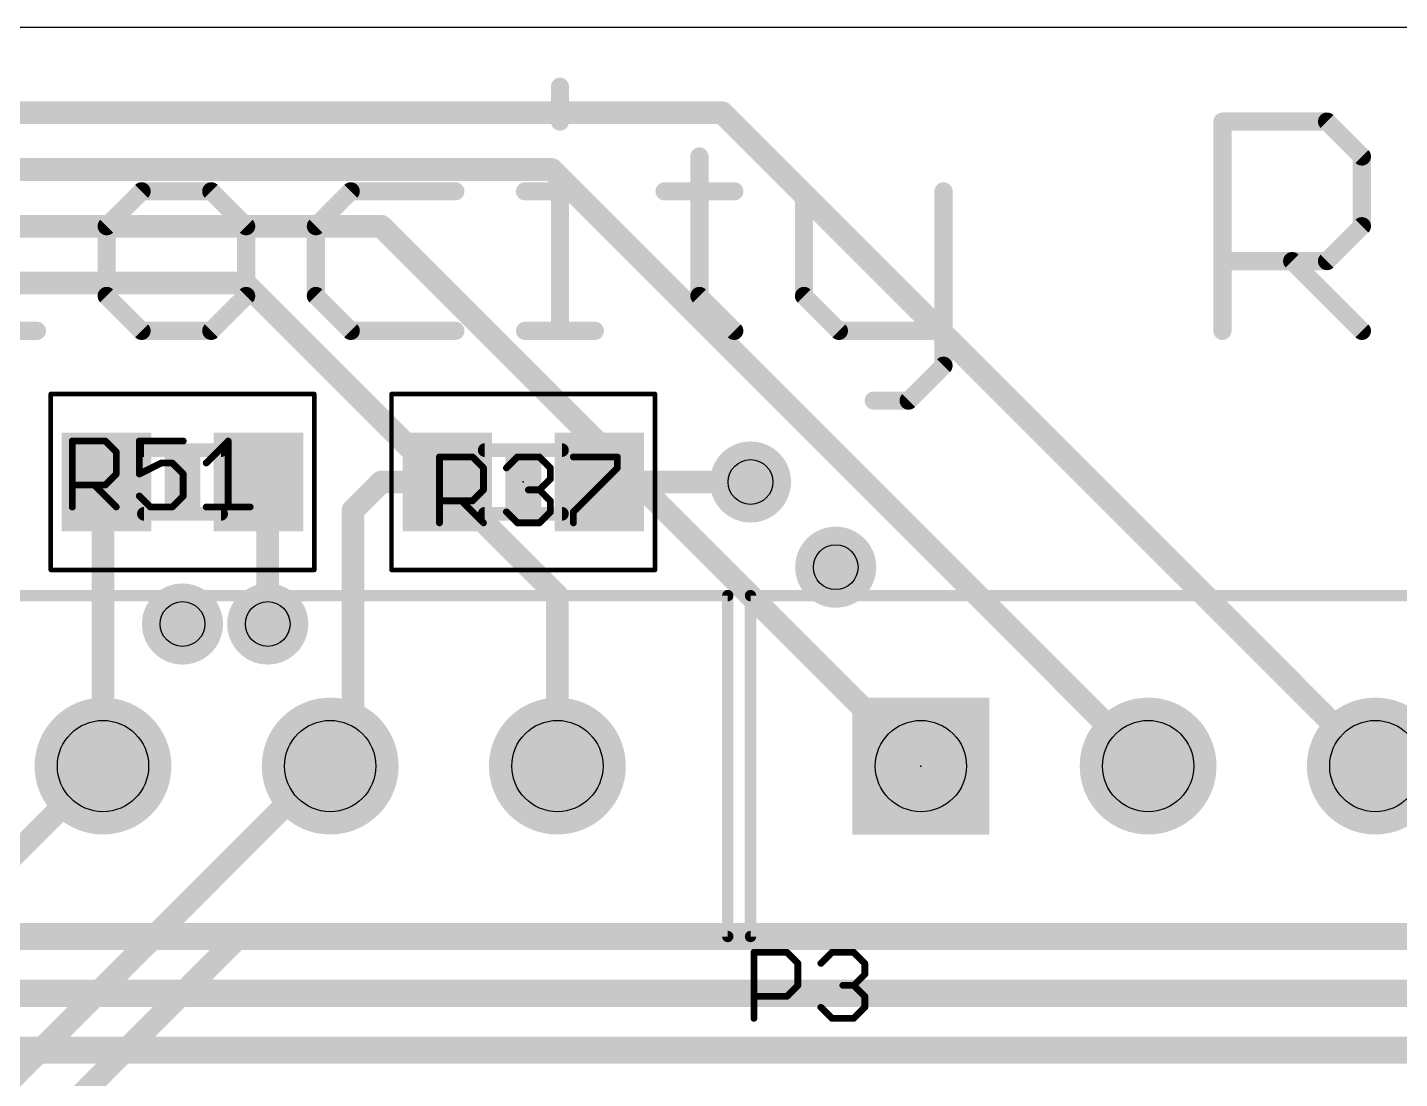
# Model space of a CAD drawing. Extents: x -1 to 68.6, y -1.7 to 63.5.
# Drawn here: x 35.73 to 51.07, y 51.75 to 63.5 of the extents above; entities that cross this region are included whole.
import ezdxf

# ---------------------------------------------------------------- set-up
doc = ezdxf.new("R2010")
doc.units = 0
for name, color, linetype in [('1', 22, 'CONTINUOUS'), ('16', 175, 'CONTINUOUS'), ('17', 82, 'CONTINUOUS'), ('18', 82, 'CONTINUOUS'), ('20', 7, 'CONTINUOUS'), ('21', 253, 'CONTINUOUS'), ('23', 7, 'CONTINUOUS'), ('24', 7, 'CONTINUOUS'), ('25', 253, 'CONTINUOUS'), ('32', 253, 'CONTINUOUS'), ('36', 253, 'CONTINUOUS'), ('40', 175, 'CONTINUOUS'), ('44', 253, 'CONTINUOUS'), ('48', 253, 'CONTINUOUS'), ('52', 253, 'CONTINUOUS')]:
    doc.layers.add(name, color=color, linetype=linetype)

# ---------------------------------------------------------------- blocks, each defined once
blk = doc.blocks.new('SQUAREP')
blk.add_solid([(-0.5, -0.5), (0.5, -0.5), (-0.5, 0.5), (0.5, 0.5)])
blk = doc.blocks.new('ROUNDP')
at = {"const_width": 0.5}
blk.add_lwpolyline([(0, -0.25, 1), (0, 0.25, 1), (0, -0.25)], format="xyb", dxfattribs=at)
blk = doc.blocks.new('RECT')
blk.add_solid([(-0.5, -0.5), (0.5, -0.5), (-0.5, 0.5), (0.5, 0.5)])
blk = doc.blocks.new('ROUNDV')
at = {"const_width": 0.5}
blk.add_lwpolyline([(0, -0.25, 1), (0, 0.25, 1), (0, -0.25)], format="xyb", dxfattribs=at)

msp = doc.modelspace()

# ---------------------------------------------------------------- linework, layer by layer
at = {"layer": '1'}
for points, const_width in [([(43.4975, 62.5475), (14.605, 62.5475)], 0.254), ([(50.8, 55.245), (43.4975, 62.5475)], 0.254), ([(41.5925, 61.9125), (14.605, 61.9125)], 0.254), ([(48.26, 55.245), (41.5925, 61.9125)], 0.254), ([(39.6875, 61.2775), (14.605, 61.2775)], 0.254), ([(45.72, 55.245), (39.6875, 61.2775)], 0.254), ([(38.1635, 60.6425), (15.5575, 60.6425)], 0.254), ([(38.1635, 60.6425), (41.656, 57.15)], 0.254), ([(41.656, 57.15), (41.656, 55.245)], 0.254), ([(54.9275, 53.34), (34.925, 53.34)], 0.3048), ([(56.8325, 52.705), (35.2425, 52.705)], 0.3048), ([(58.7375, 52.07), (35.56, 52.07)], 0.3048)]:
    msp.add_lwpolyline(points, dxfattribs=dict(at, const_width=const_width))
at = {"layer": '1', "const_width": 0.127}
for points in [[(43.5424, 62.5924, 1), (43.4526, 62.5026)], [(43.4975, 62.484, 1), (43.4975, 62.611)], [(41.6374, 61.9574, 1), (41.5476, 61.8676)], [(41.5925, 61.849, 1), (41.5925, 61.976)], [(39.7324, 61.3224, 1), (39.6426, 61.2326)], [(39.6875, 61.214, 1), (39.6875, 61.341)], [(38.2084, 60.6874, 1), (38.1186, 60.5976)], [(38.1635, 60.579, 1), (38.1635, 60.706)], [(41.7195, 57.15, 1), (41.5925, 57.15)], [(41.6111, 57.1051, 1), (41.7009, 57.1949)], [(41.5925, 55.245, 1), (41.7195, 55.245)], [(45.6751, 55.2001, 1), (45.7649, 55.2899)], [(48.2151, 55.2001, 1), (48.3049, 55.2899)], [(50.7551, 55.2001, 1), (50.8449, 55.2899)]]:
    msp.add_lwpolyline(points, format="xyb", dxfattribs=at)
at = {"layer": '16', "const_width": 0.254}
for points in [[(36.615, 58.42), (36.576, 58.381)], [(36.576, 58.381), (36.576, 55.245)], [(38.315, 58.42), (38.4175, 58.3175)], [(38.4175, 58.3175), (38.4175, 56.8325)], [(39.37, 58.1025), (39.6875, 58.42)], [(39.6875, 58.42), (40.425, 58.42)], [(42.125, 58.42), (43.815, 58.42)], [(39.37, 55.499), (39.37, 58.1025)], [(39.116, 55.245), (39.37, 55.499)], [(34.6075, 53.2765), (36.576, 55.245)], [(35.2425, 51.435), (39.0525, 55.245)], [(39.0525, 55.245), (39.116, 55.245)], [(35.8775, 51.1175), (38.1, 53.34)], [(38.1, 53.34), (51.435, 53.34)]]:
    msp.add_lwpolyline(points, dxfattribs=at)
at = {"layer": '16', "const_width": 0.127}
for points in [[(36.6395, 58.381, 1), (36.5125, 58.381)], [(36.5311, 58.4259, 1), (36.6209, 58.3361)], [(36.6599, 58.3751, 1), (36.5701, 58.4649)], [(38.3599, 58.4649, 1), (38.2701, 58.3751)], [(38.481, 58.3175, 1), (38.354, 58.3175)], [(39.6875, 58.4835, 1), (39.6875, 58.3565)], [(39.7324, 58.3751, 1), (39.6426, 58.4649)], [(40.425, 58.3565, 1), (40.425, 58.4835)], [(42.125, 58.4835, 1), (42.125, 58.3565)], [(43.815, 58.3565, 1), (43.815, 58.4835)], [(38.3726, 58.2726, 1), (38.4624, 58.3624)], [(39.4335, 58.1025, 1), (39.3065, 58.1025)], [(39.3251, 58.1474, 1), (39.4149, 58.0576)], [(38.354, 56.8325, 1), (38.481, 56.8325)], [(39.3065, 55.499, 1), (39.4335, 55.499)], [(39.4149, 55.4541, 1), (39.3251, 55.5439)], [(36.5125, 55.245, 1), (36.6395, 55.245)], [(36.6209, 55.2001, 1), (36.5311, 55.2899)], [(39.0525, 55.3085, 1), (39.0525, 55.1815)], [(39.0974, 55.2001, 1), (39.0076, 55.2899)], [(39.0711, 55.2899, 1), (39.1609, 55.2001)], [(39.116, 55.1815, 1), (39.116, 55.3085)], [(38.1, 53.4035, 1), (38.1, 53.2765)], [(38.1449, 53.2951, 1), (38.0551, 53.3849)]]:
    msp.add_lwpolyline(points, format="xyb", dxfattribs=at)
at = {"layer": '20'}
msp.add_line((68.58, 63.5), (0, 63.5), dxfattribs=at)
at = {"layer": '21', "const_width": 0.127}
for points in [[(16.891, 57.15), (43.561, 57.15)], [(43.561, 57.15), (43.561, 53.34)], [(43.815, 53.34), (43.815, 57.15)], [(43.815, 57.15), (65.405, 57.15)], [(43.561, 53.34), (16.891, 53.34)], [(65.405, 53.34), (43.815, 53.34)]]:
    msp.add_lwpolyline(points, dxfattribs=at)
at = {"layer": '21', "const_width": 0.0635}
for points in [[(43.5928, 57.15, 1), (43.5292, 57.15)], [(43.561, 57.1183, 1), (43.561, 57.1818)], [(43.815, 57.1818, 1), (43.815, 57.1183)], [(43.8468, 57.15, 1), (43.7833, 57.15)], [(43.561, 53.3083, 1), (43.561, 53.3718)], [(43.815, 53.3718, 1), (43.815, 53.3083)], [(43.5292, 53.34, 1), (43.5928, 53.34)], [(43.7833, 53.34, 1), (43.8468, 53.34)]]:
    msp.add_lwpolyline(points, format="xyb", dxfattribs=at)
at = {"layer": '23'}
msp.add_point((45.72, 55.245), dxfattribs=at)
at = {"layer": '24'}
for p in [(37.465, 58.42), (41.275, 58.42)]:
    msp.add_point(p, dxfattribs=at)
at = {"layer": '25', "const_width": 0.0381}
for points in [[(36.2331, 58.8969, 1), (36.2331, 58.8588)], [(36.2522, 58.8778, 1), (36.2141, 58.8778)], [(36.6152, 58.8913, 1), (36.5882, 58.8644)], [(36.6017, 58.8588, 1), (36.6017, 58.8969)], [(36.9815, 58.8969, 1), (36.9815, 58.8588)], [(37.0006, 58.8778, 1), (36.9625, 58.8778)], [(37.473, 58.8588, 1), (37.473, 58.8969)], [(37.9947, 58.8778, 1), (37.9566, 58.8778)], [(37.9891, 58.8644, 1), (37.9622, 58.8913)], [(36.7436, 58.755, 1), (36.7055, 58.755)], [(36.7111, 58.7415, 1), (36.7381, 58.7684)], [(37.2273, 58.6511, 1), (37.2273, 58.613)], [(37.2358, 58.615, 1), (37.2187, 58.6491)], [(37.3636, 58.6456, 1), (37.3367, 58.6186)], [(37.3501, 58.613, 1), (37.3501, 58.6511)], [(37.7165, 58.6456, 1), (37.7434, 58.6186)], [(40.3569, 58.7, 1), (40.3188, 58.7)], [(40.3379, 58.7191, 1), (40.3379, 58.681)], [(40.7199, 58.7135, 1), (40.693, 58.6866)], [(40.7065, 58.681, 1), (40.7065, 58.7191)], [(40.8484, 58.5772, 1), (40.8103, 58.5772)], [(40.8159, 58.5637, 1), (40.8428, 58.5906)], [(41.0728, 58.5906, 1), (41.0997, 58.5637)], [(41.2091, 58.7191, 1), (41.2091, 58.681)], [(41.2226, 58.6866, 1), (41.1957, 58.7135)], [(41.4684, 58.7135, 1), (41.4414, 58.6866)], [(41.4549, 58.681, 1), (41.4549, 58.7191)], [(41.5968, 58.5772, 1), (41.5587, 58.5772)], [(41.5643, 58.5637, 1), (41.5912, 58.5906)], [(41.8347, 58.7191, 1), (41.8347, 58.681)], [(42.3452, 58.7, 1), (42.3071, 58.7)], [(42.3396, 58.5637, 1), (42.3127, 58.5906)], [(42.3262, 58.681, 1), (42.3262, 58.7191)], [(36.7055, 58.5092, 1), (36.7436, 58.5092)], [(36.7381, 58.4957, 1), (36.7111, 58.5227)], [(36.973, 58.5263, 1), (36.99, 58.4922)], [(36.9625, 58.5092, 1), (37.0006, 58.5092)], [(37.492, 58.5092, 1), (37.4539, 58.5092)], [(37.4595, 58.4957, 1), (37.4865, 58.5227)], [(41.5587, 58.4543, 1), (41.5968, 58.4543)], [(41.5912, 58.4408, 1), (41.5643, 58.4678)], [(42.3071, 58.5772, 1), (42.3452, 58.5772)], [(36.2331, 58.4054, 1), (36.2331, 58.3673)], [(36.4923, 58.3998, 1), (36.4654, 58.3729)], [(36.5882, 58.3998, 1), (36.6152, 58.3729)], [(36.6017, 58.3673, 1), (36.6017, 58.4054)], [(36.995, 58.2769, 1), (36.968, 58.25)], [(37.4865, 58.25, 1), (37.4595, 58.2769)], [(40.8103, 58.3314, 1), (40.8484, 58.3314)], [(40.8428, 58.3179, 1), (40.8159, 58.3449)], [(41.332, 58.3505, 1), (41.332, 58.3124)], [(41.4684, 58.3449, 1), (41.4414, 58.3179)], [(41.4414, 58.3449, 1), (41.4684, 58.3179)], [(41.4549, 58.3124, 1), (41.4549, 58.3505)], [(36.2141, 58.1406, 1), (36.2522, 58.1406)], [(36.7111, 58.1271, 1), (36.7381, 58.1541)], [(37.1044, 58.1597, 1), (37.1044, 58.1216)], [(37.0909, 58.1271, 1), (37.1179, 58.1541)], [(37.3367, 58.1541, 1), (37.3636, 58.1271)], [(37.3501, 58.1216, 1), (37.3501, 58.1597)], [(37.4539, 58.2635, 1), (37.492, 58.2635)], [(37.7299, 58.1597, 1), (37.7299, 58.1216)], [(37.9566, 58.1406, 1), (37.9947, 58.1406)], [(38.2214, 58.1216, 1), (38.2214, 58.1597)], [(40.3379, 58.2276, 1), (40.3379, 58.1895)], [(40.5971, 58.222, 1), (40.5701, 58.1951)], [(40.693, 58.222, 1), (40.7199, 58.1951)], [(40.7065, 58.1895, 1), (40.7065, 58.2276)], [(41.5968, 58.2085, 1), (41.5587, 58.2085)], [(41.5643, 58.1951, 1), (41.5912, 58.222)], [(40.8159, 57.9493, 1), (40.8428, 57.9763)], [(41.0997, 58.0991, 1), (41.0728, 58.0722)], [(41.2091, 57.9819, 1), (41.2091, 57.9438)], [(41.1957, 57.9493, 1), (41.2226, 57.9763)], [(41.4414, 57.9763, 1), (41.4684, 57.9493)], [(41.4549, 57.9438, 1), (41.4549, 57.9819)], [(41.5587, 58.0857, 1), (41.5968, 58.0857)], [(41.5912, 58.0722, 1), (41.5643, 58.0991)], [(41.8537, 58.0857, 1), (41.8156, 58.0857)], [(41.8212, 58.0991, 1), (41.8482, 58.0722)], [(40.3188, 57.9628, 1), (40.3569, 57.9628)], [(41.8156, 57.9628, 1), (41.8537, 57.9628)], [(43.8722, 53.1628, 1), (43.8341, 53.1628)], [(43.8531, 53.1819, 1), (43.8531, 53.1438)], [(44.2352, 53.1763, 1), (44.2082, 53.1494)], [(44.2217, 53.1438, 1), (44.2217, 53.1819)], [(44.3636, 53.04, 1), (44.3255, 53.04)], [(44.7244, 53.1819, 1), (44.7244, 53.1438)], [(44.7379, 53.1494, 1), (44.7109, 53.1763)], [(44.9836, 53.1763, 1), (44.9567, 53.1494)], [(44.9701, 53.1438, 1), (44.9701, 53.1819)], [(45.1121, 53.04, 1), (45.074, 53.04)], [(44.3311, 53.0265, 1), (44.3581, 53.0534)], [(44.588, 53.0534, 1), (44.615, 53.0265)], [(45.074, 52.9171, 1), (45.1121, 52.9171)], [(45.0795, 53.0265, 1), (45.1065, 53.0534)], [(45.1065, 52.9036, 1), (45.0795, 52.9306)], [(44.3255, 52.7942, 1), (44.3636, 52.7942)], [(44.3581, 52.7807, 1), (44.3311, 52.8077)], [(44.8473, 52.8133, 1), (44.8473, 52.7752)], [(44.9836, 52.8077, 1), (44.9567, 52.7807)], [(44.9567, 52.8077, 1), (44.9836, 52.7807)], [(44.9701, 52.7752, 1), (44.9701, 52.8133)], [(43.8531, 52.6904, 1), (43.8531, 52.6523)], [(44.2082, 52.6848, 1), (44.2352, 52.6579)], [(44.2217, 52.6523, 1), (44.2217, 52.6904)], [(45.1121, 52.6713, 1), (45.074, 52.6713)], [(45.0795, 52.6579, 1), (45.1065, 52.6848)], [(44.615, 52.5619, 1), (44.588, 52.535)], [(44.7244, 52.4447, 1), (44.7244, 52.4066)], [(44.9701, 52.4066, 1), (44.9701, 52.4447)], [(45.074, 52.5485, 1), (45.1121, 52.5485)], [(45.1065, 52.535, 1), (45.0795, 52.5619)], [(43.8341, 52.4256, 1), (43.8722, 52.4256)], [(44.7109, 52.4121, 1), (44.7379, 52.4391)], [(44.9567, 52.4391, 1), (44.9836, 52.4121)]]:
    msp.add_lwpolyline(points, format="xyb", dxfattribs=at)
at = {"layer": '25', "const_width": 0.0762}
for points in [[(36.2331, 58.1406), (36.2331, 58.8778)], [(36.2331, 58.8778), (36.6017, 58.8778)], [(36.6017, 58.8778), (36.7246, 58.755)], [(37.473, 58.8778), (36.9815, 58.8778)], [(36.9815, 58.8778), (36.9815, 58.5092)], [(37.7299, 58.6321), (37.9757, 58.8778)], [(37.9757, 58.8778), (37.9757, 58.1406)], [(36.7246, 58.755), (36.7246, 58.5092)], [(36.9815, 58.5092), (37.2273, 58.6321)], [(37.2273, 58.6321), (37.3501, 58.6321)], [(37.3501, 58.6321), (37.473, 58.5092)], [(40.3379, 57.9628), (40.3379, 58.7)], [(40.3379, 58.7), (40.7065, 58.7)], [(40.7065, 58.7), (40.8293, 58.5772)], [(40.8293, 58.5772), (40.8293, 58.3314)], [(41.0863, 58.5772), (41.2091, 58.7)], [(41.2091, 58.7), (41.4549, 58.7)], [(41.4549, 58.7), (41.5778, 58.5772)], [(41.5778, 58.5772), (41.5778, 58.4543)], [(41.8347, 58.7), (42.3262, 58.7)], [(42.3262, 58.5772), (41.8347, 58.0857)], [(42.3262, 58.7), (42.3262, 58.5772)], [(36.7246, 58.5092), (36.6017, 58.3863)], [(37.473, 58.5092), (37.473, 58.2635)], [(41.5778, 58.4543), (41.4549, 58.3314)], [(36.6017, 58.3863), (36.2331, 58.3863)], [(36.4788, 58.3863), (36.7246, 58.1406)], [(37.1044, 58.1406), (36.9815, 58.2635)], [(37.473, 58.2635), (37.3501, 58.1406)], [(40.8293, 58.3314), (40.7065, 58.2085)], [(41.4549, 58.3314), (41.332, 58.3314)], [(41.4549, 58.3314), (41.5778, 58.2085)], [(37.3501, 58.1406), (37.1044, 58.1406)], [(37.7299, 58.1406), (38.2214, 58.1406)], [(40.7065, 58.2085), (40.3379, 58.2085)], [(40.5836, 58.2085), (40.8293, 57.9628)], [(41.5778, 58.2085), (41.5778, 58.0857)], [(41.2091, 57.9628), (41.0863, 58.0857)], [(41.4549, 57.9628), (41.2091, 57.9628)], [(41.5778, 58.0857), (41.4549, 57.9628)], [(41.8347, 58.0857), (41.8347, 57.9628)], [(43.8531, 52.4256), (43.8531, 53.1628)], [(43.8531, 53.1628), (44.2217, 53.1628)], [(44.2217, 53.1628), (44.3446, 53.04)], [(44.3446, 53.04), (44.3446, 52.7942)], [(44.6015, 53.04), (44.7244, 53.1628)], [(44.7244, 53.1628), (44.9701, 53.1628)], [(44.9701, 53.1628), (45.093, 53.04)], [(45.093, 53.04), (45.093, 52.9171)], [(45.093, 52.9171), (44.9701, 52.7942)], [(44.3446, 52.7942), (44.2217, 52.6713)], [(44.9701, 52.7942), (44.8473, 52.7942)], [(44.9701, 52.7942), (45.093, 52.6713)], [(44.2217, 52.6713), (43.8531, 52.6713)], [(45.093, 52.6713), (45.093, 52.5485)], [(44.7244, 52.4256), (44.6015, 52.5485)], [(44.9701, 52.4256), (44.7244, 52.4256)], [(45.093, 52.5485), (44.9701, 52.4256)]]:
    msp.add_lwpolyline(points, dxfattribs=at)
at = {"layer": '40', "const_width": 0.0508}
for points in [[(38.938, 59.403), (35.992, 59.403)], [(35.992, 59.403), (35.992, 57.437)], [(38.938, 57.437), (38.938, 59.403)], [(42.748, 59.403), (39.802, 59.403)], [(39.802, 59.403), (39.802, 57.437)], [(42.748, 57.437), (42.748, 59.403)], [(35.992, 57.437), (38.938, 57.437)], [(39.802, 57.437), (42.748, 57.437)]]:
    msp.add_lwpolyline(points, dxfattribs=at)
at = {"layer": '40', "const_width": 0.0254}
for points in [[(35.992, 59.4157, 1), (35.992, 59.3903)], [(36.0047, 59.403, 1), (35.9793, 59.403)], [(38.9507, 59.403, 1), (38.9253, 59.403)], [(38.938, 59.3903, 1), (38.938, 59.4157)], [(39.802, 59.4157, 1), (39.802, 59.3903)], [(39.8147, 59.403, 1), (39.7893, 59.403)], [(42.7607, 59.403, 1), (42.7353, 59.403)], [(42.748, 59.3903, 1), (42.748, 59.4157)], [(35.992, 57.4497, 1), (35.992, 57.4243)], [(35.9793, 57.437, 1), (36.0047, 57.437)], [(38.9253, 57.437, 1), (38.9507, 57.437)], [(38.938, 57.4243, 1), (38.938, 57.4497)], [(39.802, 57.4497, 1), (39.802, 57.4243)], [(39.7893, 57.437, 1), (39.8147, 57.437)], [(42.7353, 57.437, 1), (42.7607, 57.437)], [(42.748, 57.4243, 1), (42.748, 57.4497)]]:
    msp.add_lwpolyline(points, format="xyb", dxfattribs=at)
at = {"layer": '44'}
for centre, radius in [((43.815, 58.42), 0.25), ((44.7675, 57.4675), 0.25), ((37.465, 56.8325), 0.25), ((38.4175, 56.8325), 0.25), ((36.576, 55.245), 0.51), ((39.116, 55.245), 0.51), ((41.656, 55.245), 0.51), ((45.72, 55.245), 0.51), ((48.26, 55.245), 0.51), ((50.8, 55.245), 0.51)]:
    msp.add_circle(centre, radius, dxfattribs=at)
at = {"layer": '48', "const_width": 0.2032}
for points in [[(41.6848, 62.8377), (41.6848, 62.4479)], [(49.091, 60.1091), (49.091, 62.4479)], [(49.091, 62.4479), (50.2604, 62.4479)], [(50.2604, 62.4479), (50.6502, 62.0581)], [(43.244, 62.0581), (43.244, 60.4989)], [(50.6502, 62.0581), (50.6502, 61.2785)], [(37.0072, 61.6683), (36.6174, 61.2785)], [(37.7868, 61.6683), (37.0072, 61.6683)], [(38.1766, 61.2785), (37.7868, 61.6683)], [(39.346, 61.6683), (38.9562, 61.2785)], [(40.5154, 61.6683), (39.346, 61.6683)], [(41.295, 61.6683), (41.6848, 61.6683)], [(41.6848, 61.6683), (41.6848, 60.1091)], [(42.8542, 61.6683), (43.6338, 61.6683)], [(44.4134, 61.6683), (44.4134, 60.4989)], [(45.9726, 61.6683), (45.9726, 59.7193)], [(36.6174, 61.2785), (36.6174, 60.4989)], [(38.1766, 60.4989), (38.1766, 61.2785)], [(38.9562, 61.2785), (38.9562, 60.4989)], [(50.6502, 61.2785), (50.2604, 60.8887)], [(50.2604, 60.8887), (49.091, 60.8887)], [(49.8706, 60.8887), (50.6502, 60.1091)], [(36.6174, 60.4989), (37.0072, 60.1091)], [(37.7868, 60.1091), (38.1766, 60.4989)], [(38.9562, 60.4989), (39.346, 60.1091)], [(43.244, 60.4989), (43.6338, 60.1091)], [(44.4134, 60.4989), (44.8032, 60.1091)], [(35.0582, 60.1091), (35.8378, 60.1091)], [(37.0072, 60.1091), (37.7868, 60.1091)], [(39.346, 60.1091), (40.5154, 60.1091)], [(41.295, 60.1091), (42.0746, 60.1091)], [(44.8032, 60.1091), (45.9726, 60.1091)], [(45.9726, 59.7193), (45.5828, 59.3295)], [(45.5828, 59.3295), (45.193, 59.3295)]]:
    msp.add_lwpolyline(points, dxfattribs=at)
at = {"layer": '48', "const_width": 0.1016}
for points in [[(41.7356, 62.8377, 1), (41.634, 62.8377)], [(41.634, 62.4479, 1), (41.7356, 62.4479)], [(49.1418, 62.4479, 1), (49.0402, 62.4479)], [(49.091, 62.4987, 1), (49.091, 62.3971)], [(50.2963, 62.4838, 1), (50.2245, 62.412)], [(50.2604, 62.3971, 1), (50.2604, 62.4987)], [(43.2948, 62.0581, 1), (43.1932, 62.0581)], [(50.701, 62.0581, 1), (50.5994, 62.0581)], [(50.6143, 62.0222, 1), (50.6861, 62.094)], [(37.0072, 61.7191, 1), (37.0072, 61.6175)], [(37.0431, 61.6324, 1), (36.9713, 61.7042)], [(37.8227, 61.7042, 1), (37.7509, 61.6324)], [(37.7868, 61.6175, 1), (37.7868, 61.7191)], [(39.346, 61.7191, 1), (39.346, 61.6175)], [(39.3819, 61.6324, 1), (39.3101, 61.7042)], [(40.5154, 61.6175, 1), (40.5154, 61.7191)], [(41.295, 61.7191, 1), (41.295, 61.6175)], [(41.7356, 61.6683, 1), (41.634, 61.6683)], [(41.6848, 61.6175, 1), (41.6848, 61.7191)], [(42.8542, 61.7191, 1), (42.8542, 61.6175)], [(43.6338, 61.6175, 1), (43.6338, 61.7191)], [(44.4642, 61.6683, 1), (44.3626, 61.6683)], [(46.0234, 61.6683, 1), (45.9218, 61.6683)], [(36.6682, 61.2785, 1), (36.5666, 61.2785)], [(36.5815, 61.3144, 1), (36.6533, 61.2426)], [(38.2274, 61.2785, 1), (38.1258, 61.2785)], [(38.1407, 61.2426, 1), (38.2125, 61.3144)], [(39.007, 61.2785, 1), (38.9054, 61.2785)], [(38.9203, 61.3144, 1), (38.9921, 61.2426)], [(50.6861, 61.2426, 1), (50.6143, 61.3144)], [(50.5994, 61.2785, 1), (50.701, 61.2785)], [(49.091, 60.9395, 1), (49.091, 60.8379)], [(49.9065, 60.9246, 1), (49.8347, 60.8528)], [(50.2245, 60.9246, 1), (50.2963, 60.8528)], [(50.2604, 60.8379, 1), (50.2604, 60.9395)], [(36.6533, 60.5348, 1), (36.5815, 60.463)], [(38.2125, 60.463, 1), (38.1407, 60.5348)], [(38.9921, 60.5348, 1), (38.9203, 60.463)], [(43.2799, 60.5348, 1), (43.2081, 60.463)], [(44.4493, 60.5348, 1), (44.3775, 60.463)], [(36.5666, 60.4989, 1), (36.6682, 60.4989)], [(38.1258, 60.4989, 1), (38.2274, 60.4989)], [(38.9054, 60.4989, 1), (39.007, 60.4989)], [(43.1932, 60.4989, 1), (43.2948, 60.4989)], [(44.3626, 60.4989, 1), (44.4642, 60.4989)], [(35.8378, 60.0583, 1), (35.8378, 60.1599)], [(37.0072, 60.1599, 1), (37.0072, 60.0583)], [(36.9713, 60.0732, 1), (37.0431, 60.145)], [(37.7509, 60.145, 1), (37.8227, 60.0732)], [(37.7868, 60.0583, 1), (37.7868, 60.1599)], [(39.346, 60.1599, 1), (39.346, 60.0583)], [(39.3101, 60.0732, 1), (39.3819, 60.145)], [(40.5154, 60.0583, 1), (40.5154, 60.1599)], [(41.295, 60.1599, 1), (41.295, 60.0583)], [(41.634, 60.1091, 1), (41.7356, 60.1091)], [(42.0746, 60.0583, 1), (42.0746, 60.1599)], [(43.5979, 60.0732, 1), (43.6697, 60.145)], [(44.8032, 60.1599, 1), (44.8032, 60.0583)], [(44.7673, 60.0732, 1), (44.8391, 60.145)], [(45.9726, 60.0583, 1), (45.9726, 60.1599)], [(49.0402, 60.1091, 1), (49.1418, 60.1091)], [(50.6143, 60.0732, 1), (50.6861, 60.145)], [(45.9218, 59.7193, 1), (46.0234, 59.7193)], [(46.0085, 59.6834, 1), (45.9367, 59.7552)], [(45.193, 59.3803, 1), (45.193, 59.2787)], [(45.5469, 59.3654, 1), (45.6187, 59.2936)], [(45.5828, 59.2787, 1), (45.5828, 59.3803)]]:
    msp.add_lwpolyline(points, format="xyb", dxfattribs=at)
at = {"layer": '52', "const_width": 0.1524}
for points in [[(37.033, 58.776), (37.897, 58.776)], [(40.843, 58.776), (41.707, 58.776)], [(37.897, 58.064), (37.033, 58.064)], [(41.707, 58.064), (40.843, 58.064)]]:
    msp.add_lwpolyline(points, dxfattribs=at)
at = {"layer": '52', "const_width": 0.0762}
for points in [[(37.033, 58.8141, 1), (37.033, 58.7379)], [(37.897, 58.7379, 1), (37.897, 58.8141)], [(40.843, 58.8141, 1), (40.843, 58.7379)], [(41.707, 58.7379, 1), (41.707, 58.8141)], [(37.033, 58.1021, 1), (37.033, 58.0259)], [(37.897, 58.0259, 1), (37.897, 58.1021)], [(40.843, 58.1021, 1), (40.843, 58.0259)], [(41.707, 58.0259, 1), (41.707, 58.1021)]]:
    msp.add_lwpolyline(points, format="xyb", dxfattribs=at)

# ---------------------------------------------------------------- block references
at = {"layer": '16', "yscale": 1.1, "rotation": 180}
for p in [(36.615, 58.42), (38.315, 58.42), (40.425, 58.42), (42.125, 58.42)]:
    msp.add_blockref('RECT', p, dxfattribs=at)
at = {"layer": '17', "xscale": 1.53, "yscale": 1.53, "rotation": 90}
for name, p in [('ROUNDP', (36.576, 55.245)), ('ROUNDP', (36.576, 55.245)), ('ROUNDP', (39.116, 55.245)), ('ROUNDP', (39.116, 55.245)), ('ROUNDP', (41.656, 55.245)), ('ROUNDP', (41.656, 55.245)), ('SQUAREP', (45.72, 55.245)), ('SQUAREP', (45.72, 55.245)), ('ROUNDP', (48.26, 55.245)), ('ROUNDP', (48.26, 55.245)), ('ROUNDP', (50.8, 55.245)), ('ROUNDP', (50.8, 55.245))]:
    msp.add_blockref(name, p, dxfattribs=at)
at = {"layer": '18', "xscale": 0.9064, "yscale": 0.9064}
for p in [(43.815, 58.42), (43.815, 58.42), (44.7675, 57.4675), (44.7675, 57.4675), (37.465, 56.8325), (37.465, 56.8325), (38.4175, 56.8325), (38.4175, 56.8325)]:
    msp.add_blockref('ROUNDV', p, dxfattribs=at)
at = {"layer": '32', "yscale": 1.1, "rotation": 180}
for p in [(36.615, 58.42), (38.315, 58.42), (40.425, 58.42), (42.125, 58.42)]:
    msp.add_blockref('RECT', p, dxfattribs=at)
at = {"layer": '36', "xscale": 0.3998, "yscale": 0.8002, "rotation": 180}
for p in [(37.465, 58.42), (41.275, 58.42)]:
    msp.add_blockref('RECT', p, dxfattribs=at)
at = {"layer": '52', "xscale": 0.4064, "yscale": 0.8636, "rotation": 180}
for p in [(36.83, 58.42), (38.1, 58.42), (40.64, 58.42), (41.91, 58.42)]:
    msp.add_blockref('RECT', p, dxfattribs=at)

doc.saveas('drawing.dxf')
